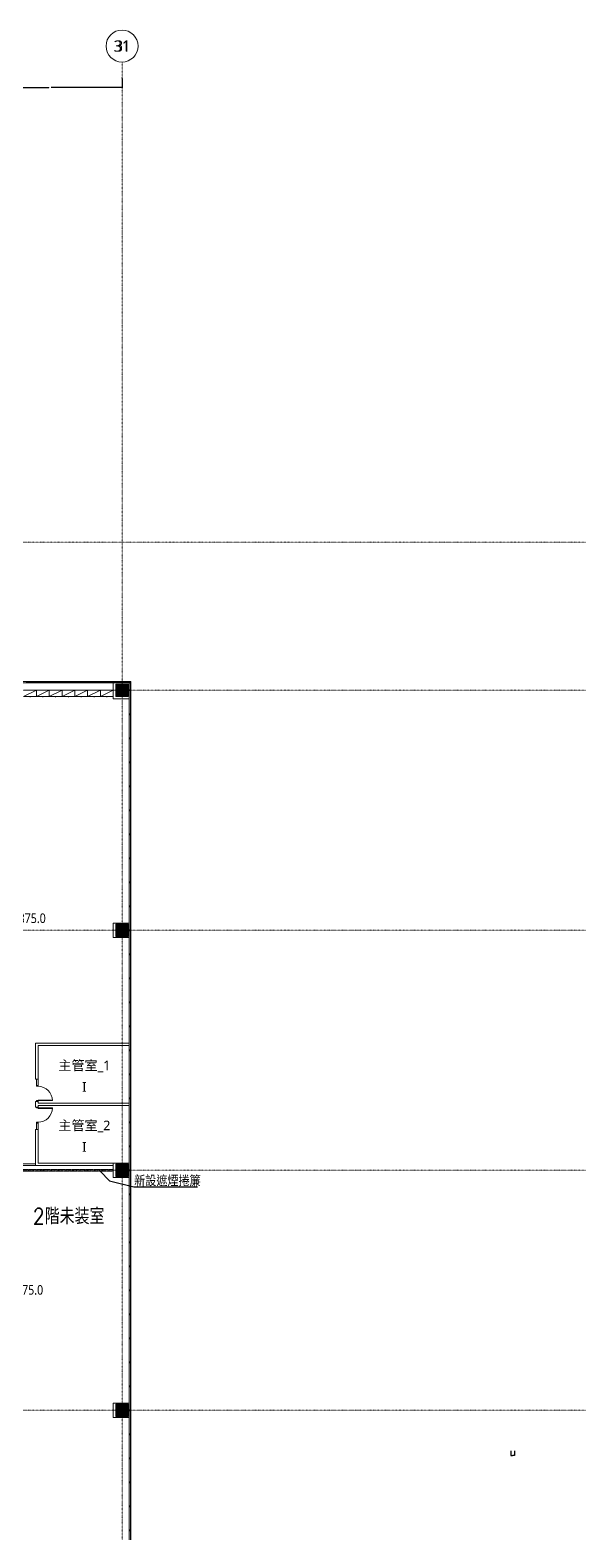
# Model space of a CAD drawing. Extents: x -32000 to 290600, y -29000 to 131250.
# Drawn here: x 255849 to 290600, y 37337 to 131250 of the extents above; entities that cross this region are included whole.
import ezdxf
from ezdxf.enums import TextEntityAlignment as Align

# ---------------------------------------------------------------- set-up
doc = ezdxf.new("R2010")
doc.units = 0
doc.header["$LTSCALE"] = 10
for name, pattern in [('H12PL2$0$HIDDEN', [0.375, 0.25, -0.125]), ('H12PL2$0$JJP_三點線', [0.9, 0.3, -0.15, 0, -0.15, 0, -0.15, 0, -0.15]), ('H12PL2$0$TAI_虛線', [5.644, 2.822, -2.822]), ('XFM7P20ICA$0$H12PL2$0$HIDDEN', [0.4, 0.3, -0.1]), ('XFM7P20ICA$0$H12PL2$0$JJP_三點線', [0.9, 0.3, -0.15, 0, -0.15, 0, -0.15, 0, -0.15])]:
    doc.linetypes.add(name, pattern=pattern)
for name, color, linetype in [('H12PL2$0$A-DIM', 252, 'Continuous'), ('H12PL2$0$A-WALL-EX', 252, 'Continuous'), ('H12PL2$0$A-WALL-IN', 252, 'Continuous'), ('H12PL2$0$A-WINDOW', 252, 'Continuous'), ('H12PL2$0$A-ZONE', 252, 'Continuous'), ('H12PL2$0$Door', 252, 'Continuous'), ('H12PL2$0$S-COL', 252, 'Continuous'), ('H12PL2$0$S-GRID', 252, 'Continuous'), ('XFM7P20ICA$0$H12PL2$0$A-DIM', 252, 'Continuous'), ('XFM7P20ICA$0$H12PL2$0$A-LAW-建築面積計算', 252, 'Continuous'), ('XFM7P20ICA$0$H12PL2$0$A-TEXT-修改說明', 252, 'Continuous'), ('XFM7P20ICA$0$H12PL2$0$A-WALL-EX', 252, 'Continuous'), ('XFM7P20ICA$0$H12PL2$0$A-WALL-IN', 252, 'Continuous'), ('XFM7P20ICA$0$H12PL2$0$Door', 252, 'Continuous'), ('XFM7P20ICA$0$H12PL2$0$Hattch', 252, 'Continuous'), ('XFM7P20ICA$0$H12PL2$0$S-COL', 252, 'Continuous'), ('XFM7P20ICA$0$H12PL2$0$S-GRID', 252, 'Continuous'), ('XFM7P20ICA$0$H12PL2$0$S-SLAB-SHOW', 252, 'Continuous'), ('XFM7P20ICA$0$TEXT2', 252, 'Continuous')]:
    doc.layers.add(name, color=color, linetype=linetype)
doc.styles.add('H12PL2$0$dim-txt', font='isocp.shx', dxfattribs={"width": 0.7, "bigfont": 'chineset.shx'})
doc.styles.add('H12PL2$0$Standard', font='', dxfattribs={"width": 0.8})
doc.styles.add('XFM7P20ICA$0$H12PL2$0$dim-txt', font='isocp.shx', dxfattribs={"width": 0.7, "bigfont": 'chineset.shx'})
doc.styles.add('XFM7P20ICA$0$H12PL2$0$Standard', font='isocp.shx', dxfattribs={"bigfont": 'chineset.shx'})
doc.styles.add('XFM7P20ICA$0$Standard', font='txt.shx', dxfattribs={"bigfont": 'chineset.shx'})
doc.styles.add('XFM7P20ICA$0$TEXT', font='romans.shx', dxfattribs={"width": 0.85, "bigfont": 'BIGFONT.shx'})
doc.styles.get('H12PL2$0$Standard').set_extended_font_data('Microsoft JhengHei')
doc.dimstyles.new('H12PL2$0$ARCH-dim-200MM', dxfattribs={"dimscale": 200, "dimtxt": 0.3, "dimasz": 0.1, "dimexe": 0.1, "dimexo": 0.1, "dimgap": 0.05, "dimtad": 1, "dimdec": 0, "dimlfac": 10, "dimrnd": 0.5, "dimdsep": 46, "dimtxsty": 'H12PL2$0$dim-txt', "dimblk": 'H12PL2$0$_Dot', "dimcen": 2, "dimclrd": 256, "dimclre": 256, "dimclrt": 256, "dimadec": 0, "dimazin": 0, "dimtfac": 1, "dimtix": 1, "dimtmove": 2, "dimatfit": 3, "dimldrblk": 'H12PL2$0$_OBLIQUE', "dimfxl": 1, "dimtvp": 1, "dimtolj": 1, "dimarcsym": 0})
doc.dimstyles.new('XFM7P20ICA$0$H12PL2$0$ARCH-dim-200MM', dxfattribs={"dimscale": 200, "dimtxt": 0.3, "dimasz": 0.1, "dimexe": 0.1, "dimexo": 0.1, "dimgap": 0.05, "dimtad": 1, "dimdec": 0, "dimlfac": 10, "dimrnd": 0.5, "dimdsep": 46, "dimtxsty": 'XFM7P20ICA$0$H12PL2$0$dim-txt', "dimblk": 'XFM7P20ICA$0$H12PL2$0$_Dot', "dimcen": 2, "dimclrd": 256, "dimclre": 256, "dimclrt": 256, "dimadec": 0, "dimazin": 0, "dimtfac": 1, "dimtix": 1, "dimtmove": 2, "dimatfit": 3, "dimldrblk": 'XFM7P20ICA$0$H12PL2$0$_OBLIQUE', "dimfxl": 1, "dimtvp": 1, "dimtolj": 1, "dimarcsym": 0})
doc.dimstyles.new('XFM7P20ICA$0$Standard', dxfattribs={"dimtxt": 0.18, "dimasz": 0.18, "dimexe": 0.18, "dimexo": 0.0625, "dimgap": 0.09, "dimtad": 0, "dimtih": 1, "dimtoh": 1, "dimdec": 4, "dimzin": 0, "dimdsep": 46, "dimtxsty": 'XFM7P20ICA$0$Standard', "dimcen": 0.09, "dimadec": 0, "dimazin": 0, "dimtfac": 1, "dimtdec": 4, "dimtofl": 0, "dimtmove": 0, "dimatfit": 3, "dimfxl": 1, "dimtolj": 1, "dimtzin": 0, "dimarcsym": 0})

# ---------------------------------------------------------------- blocks, each defined once
blk = doc.blocks.new('*D119')
at = {"layer": 'DEFPOINTS', "color": 0, "linetype": 'Continuous', "transparency": 16777216}
for p in [(252600, 128250), (261600, 128250), (261600, 127670)]:
    blk.add_point(p, dxfattribs=at)
at = {"layer": 'H12PL2$0$A-DIM', "linetype": 'Continuous', "lineweight": -2, "transparency": 16777216}
for p, q in [((252600, 128230), (252600, 127650)), ((261600, 128230), (261600, 127650)), ((252620, 127670), (257022, 127670)), ((261580, 127670), (257178, 127670))]:
    blk.add_line(p, q, dxfattribs=at)
at = {"layer": 'H12PL2$0$A-DIM', "linetype": 'Continuous', "lineweight": 0, "transparency": 16777216, "insert": (257100, 127670), "char_height": 60, "attachment_point": 5, "style": 'H12PL2$0$dim-txt'}
blk.add_mtext('\\A1;90000', dxfattribs=at)
blk = doc.blocks.new('H12PL2$0$_Dot')
blk = doc.blocks.new('H12PL2$0$_OBLIQUE')
at = {"color": 0, "linetype": 'ByBlock', "lineweight": -2}
blk.add_line((-0.5, -0.5), (0.5, 0.5), dxfattribs=at)
blk = doc.blocks.new('*D480')
at = {"layer": 'DEFPOINTS', "color": 0, "linetype": 'Continuous', "transparency": 16777216}
for p in [(252600, 128250), (261600, 128250), (261600, 127670)]:
    blk.add_point(p, dxfattribs=at)
at = {"layer": 'XFM7P20ICA$0$H12PL2$0$A-DIM', "linetype": 'Continuous', "lineweight": -2, "transparency": 16777216}
for p, q in [((252600, 128230), (252600, 127650)), ((261600, 128230), (261600, 127650)), ((252620, 127670), (257022, 127670)), ((261580, 127670), (257178, 127670))]:
    blk.add_line(p, q, dxfattribs=at)
at = {"layer": 'XFM7P20ICA$0$H12PL2$0$A-DIM', "linetype": 'Continuous', "lineweight": 0, "transparency": 16777216, "insert": (257100, 127670), "char_height": 60, "attachment_point": 5, "style": 'XFM7P20ICA$0$H12PL2$0$dim-txt'}
blk.add_mtext('\\A1;90000', dxfattribs=at)
blk = doc.blocks.new('XFM7P20ICA$0$H12PL2$0$_Dot')
blk = doc.blocks.new('XFM7P20ICA$0$H12PL2$0$_OBLIQUE')
at = {"color": 0, "linetype": 'ByBlock', "lineweight": -2}
blk.add_line((-0.5, -0.5), (0.5, 0.5), dxfattribs=at)
blk = doc.blocks.new('*D366')
at = {"color": 0, "lineweight": -2, "transparency": 16777216}
for p, q in [((285913, 42475), (285913, 42184)), ((286123, 42475), (286123, 42184)), ((285913, 42184), (286018, 42184)), ((286123, 42184), (286019, 42184))]:
    blk.add_line(p, q, dxfattribs=at)
at = {"color": 0, "transparency": 16777216}
for points in [[(285913, 42184), (285913, 42184), (285913, 42184)], [(286123, 42184), (286123, 42184), (286123, 42184)]]:
    blk.add_solid(points, dxfattribs=at)
at = {"layer": 'DEFPOINTS', "color": 0, "transparency": 16777216}
for p in [(285913, 42475), (286123, 42475), (285913, 42184)]:
    blk.add_point(p, dxfattribs=at)
at = {"color": 0, "transparency": 16777216, "insert": (286018, 42184), "char_height": 0.18, "attachment_point": 5, "style": 'XFM7P20ICA$0$Standard'}
blk.add_mtext('\\A1;210.0000', dxfattribs=at)
blk = doc.blocks.new('*D487')
at = {"color": 0, "lineweight": -2, "transparency": 16777216}
for p, q in [((285913, 42475), (285913, 42184)), ((286123, 42475), (286123, 42184)), ((285913, 42184), (286018, 42184)), ((286123, 42184), (286019, 42184))]:
    blk.add_line(p, q, dxfattribs=at)
at = {"color": 0, "transparency": 16777216}
for points in [[(285913, 42184), (285913, 42184), (285913, 42184)], [(286123, 42184), (286123, 42184), (286123, 42184)]]:
    blk.add_solid(points, dxfattribs=at)
at = {"layer": 'DEFPOINTS', "color": 0, "transparency": 16777216}
for p in [(285913, 42475), (286123, 42475), (285913, 42184)]:
    blk.add_point(p, dxfattribs=at)
at = {"color": 0, "transparency": 16777216, "insert": (286018, 42184), "char_height": 0.18, "attachment_point": 5, "style": 'XFM7P20ICA$0$Standard'}
blk.add_mtext('\\A1;210.0000', dxfattribs=at)
blk = doc.blocks.new('H12PL2')
at = {"layer": 'H12PL2$0$A-WALL-EX', "lineweight": 0}
for q in [(262050, 90550), (262150, 90450)]:
    blk.add_line((262150, 90550), q, dxfattribs=at)
at = {"layer": 'H12PL2$0$A-WALL-EX', "lineweight": 0, "flags": 128}
blk.add_lwpolyline([(249100, 90550), (262150, 90550)], dxfattribs=at)
at = {"layer": 'H12PL2$0$A-WALL-IN', "lineweight": 0}
for p, q in [((256350, 65300), (256250, 65300)), ((256350, 64300), (256250, 64300)), ((256350, 63950), (256250, 63950)), ((256350, 62950), (256250, 62950))]:
    blk.add_line(p, q, dxfattribs=at)
at = {"layer": 'H12PL2$0$A-WALL-IN', "lineweight": 0, "flags": 128}
for points in [[(261050, 90450), (261215, 90450)], [(261050, 90450), (261050, 89450)], [(261985, 90450), (261215, 90450)], [(261215, 90385), (261985, 90385)], [(261215, 89615), (261215, 90385)], [(261215, 90385), (261250, 90385)], [(261215, 90385), (261215, 89615)], [(261950, 90385), (261250, 90385)], [(261985, 90385), (261950, 90385)], [(262050, 90450), (261985, 90450)], [(261985, 90385), (261985, 89615)], [(261985, 89650), (261985, 90385)], [(262050, 89615), (262050, 90450)], [(261050, 89450), (261215, 89450)], [(261985, 89615), (261215, 89615)], [(261215, 89615), (261250, 89615)], [(261215, 89450), (262050, 89450)], [(261250, 89615), (261985, 89615)], [(261985, 89615), (261985, 89650)], [(262050, 89450), (262050, 89615)], [(261050, 75450), (261215, 75450)], [(261050, 75450), (261050, 74550)], [(261985, 75450), (261215, 75450)], [(261215, 74615), (261215, 75385)], [(261215, 75385), (261985, 75385)], [(261215, 75385), (261250, 75385)], [(261215, 75385), (261215, 74615)], [(261950, 75385), (261250, 75385)], [(261985, 75385), (261950, 75385)], [(262050, 75450), (261985, 75450)], [(261985, 75385), (261985, 74615)], [(261985, 74650), (261985, 75385)], [(262050, 74615), (262050, 75450)], [(261050, 74550), (261215, 74550)], [(261985, 74615), (261215, 74615)], [(261215, 74615), (261250, 74615)], [(261215, 74550), (262050, 74550)], [(261250, 74615), (261985, 74615)], [(261985, 74615), (261985, 74650)], [(262050, 74550), (262050, 74615)], [(256200, 67950), (256350, 67950)], [(256200, 67950), (256200, 65700)], [(262050, 67950), (256350, 67950)], [(256350, 67800), (262050, 67800)], [(256350, 65700), (256350, 67800)], [(262050, 67800), (262050, 67950)], [(256350, 65700), (256200, 65700)], [(256250, 65700), (256250, 65300)], [(256350, 65700), (256250, 65700)], [(256350, 65300), (256350, 65700)], [(256200, 64300), (256200, 63950)], [(256350, 64300), (256200, 64300)], [(256200, 63950), (256350, 63950)], [(256350, 64200), (256350, 64300)], [(262050, 64200), (256350, 64200)], [(256350, 63950), (256350, 64050)], [(256350, 64050), (262050, 64050)], [(262050, 64050), (262050, 64200)], [(256250, 62950), (256250, 62550)], [(256350, 62550), (256350, 62950)], [(256200, 62550), (256200, 60450)], [(256350, 62550), (256200, 62550)], [(256250, 62550), (256350, 62550)], [(256350, 60450), (256350, 62550)], [(256200, 60300), (256200, 60450)], [(256200, 60300), (261050, 60300)], [(261050, 60450), (256350, 60450)], [(261050, 60300), (261050, 60450)], [(261050, 60450), (261215, 60450)], [(261050, 60450), (261050, 59550)], [(261985, 60450), (261215, 60450)], [(261215, 59615), (261215, 60385)], [(261215, 60385), (261985, 60385)], [(261215, 60385), (261250, 60385)], [(261215, 60385), (261215, 59615)], [(261950, 60385), (261250, 60385)], [(261985, 60385), (261950, 60385)], [(262050, 60450), (261985, 60450)], [(261985, 60385), (261985, 59615)], [(261985, 59650), (261985, 60385)], [(262050, 59615), (262050, 60450)], [(261050, 59550), (261215, 59550)], [(261985, 59615), (261215, 59615)], [(261215, 59615), (261250, 59615)], [(261215, 59550), (262050, 59550)], [(261250, 59615), (261985, 59615)], [(261985, 59615), (261985, 59650)], [(262050, 59550), (262050, 59615)], [(261050, 45450), (261215, 45450)], [(261050, 45450), (261050, 44550)], [(261985, 45450), (261215, 45450)], [(261215, 44615), (261215, 45385)], [(261215, 45385), (261985, 45385)], [(261215, 45385), (261250, 45385)], [(261215, 45385), (261215, 44615)], [(261950, 45385), (261250, 45385)], [(261985, 45385), (261950, 45385)], [(262050, 45450), (261985, 45450)], [(261985, 45385), (261985, 44615)], [(261985, 44650), (261985, 45385)], [(262050, 44615), (262050, 45450)], [(261050, 44550), (261215, 44550)], [(261985, 44615), (261215, 44615)], [(261215, 44615), (261250, 44615)], [(261215, 44550), (262050, 44550)], [(261250, 44615), (261985, 44615)], [(261985, 44615), (261985, 44650)], [(262050, 44550), (262050, 44615)]]:
    blk.add_lwpolyline(points, dxfattribs=at)
at = {"layer": 'H12PL2$0$A-WALL-IN', "linetype": 'H12PL2$0$HIDDEN', "lineweight": 0, "flags": 128}
for points in [[(256200, 60400), (253050, 60400)], [(253050, 60300), (256200, 60300)], [(256200, 60300), (256200, 60400)]]:
    blk.add_lwpolyline(points, dxfattribs=at)
at = {"layer": 'H12PL2$0$A-WINDOW', "lineweight": 0}
for p, q in [((257070.3, 90530), (257070.3, 90460)), ((257130.3, 90530), (257070.3, 90530)), ((257130.3, 90460), (257070.3, 90460)), ((257130.3, 90530), (257130.3, 90460)), ((258570.2, 90530), (258570.2, 90460)), ((258630.2, 90530), (258570.2, 90530)), ((258630.2, 90460), (258570.2, 90460)), ((258630.2, 90530), (258630.2, 90460)), ((260070.1, 90530), (260070.1, 90460)), ((260130.1, 90530), (260070.1, 90530)), ((260130.1, 90460), (260070.1, 90460)), ((260130.1, 90530), (260130.1, 90460)), ((261630, 90530), (261570, 90530)), ((261570, 90530), (261570, 90460)), ((261630, 90460), (261570, 90460)), ((261630, 90530), (261630, 90460)), ((262130, 90030), (262060, 90030)), ((262060, 90030), (262060, 89970)), ((262130, 89970), (262060, 89970)), ((262130, 90030), (262130, 89970)), ((262060, 88530), (262060, 88470)), ((262130, 88530), (262060, 88530)), ((262130, 88470), (262060, 88470)), ((262130, 88530), (262130, 88470)), ((262060, 87030), (262060, 86970)), ((262130, 87030), (262060, 87030)), ((262130, 86970), (262060, 86970)), ((262130, 87030), (262130, 86970)), ((262060, 85530), (262060, 85470)), ((262130, 85530), (262060, 85530)), ((262130, 85470), (262060, 85470)), ((262130, 85530), (262130, 85470)), ((262060, 84030), (262060, 83970)), ((262130, 84030), (262060, 84030)), ((262130, 83970), (262060, 83970)), ((262130, 84030), (262130, 83970)), ((262060, 82530), (262060, 82470)), ((262130, 82530), (262060, 82530)), ((262130, 82470), (262060, 82470)), ((262130, 82530), (262130, 82470)), ((262060, 81030), (262060, 80970)), ((262130, 81030), (262060, 81030)), ((262130, 80970), (262060, 80970)), ((262130, 81030), (262130, 80970)), ((262060, 79530), (262060, 79470)), ((262130, 79530), (262060, 79530)), ((262130, 79470), (262060, 79470)), ((262130, 79530), (262130, 79470)), ((262060, 78030), (262060, 77970)), ((262130, 78030), (262060, 78030)), ((262130, 77970), (262060, 77970)), ((262130, 78030), (262130, 77970)), ((262060, 76530), (262060, 76470)), ((262130, 76530), (262060, 76530)), ((262130, 76470), (262060, 76470)), ((262130, 76530), (262130, 76470)), ((262060, 75030), (262060, 74970)), ((262130, 75030), (262060, 75030)), ((262130, 74970), (262060, 74970)), ((262130, 75030), (262130, 74970)), ((262060, 73530), (262060, 73470)), ((262130, 73530), (262060, 73530)), ((262130, 73470), (262060, 73470)), ((262130, 73530), (262130, 73470)), ((262060, 72030), (262060, 71970)), ((262130, 72030), (262060, 72030)), ((262130, 71970), (262060, 71970)), ((262130, 72030), (262130, 71970)), ((262060, 70530), (262060, 70470)), ((262130, 70530), (262060, 70530)), ((262130, 70470), (262060, 70470)), ((262130, 70530), (262130, 70470)), ((262060, 69030), (262060, 68970)), ((262130, 69030), (262060, 69030)), ((262130, 68970), (262060, 68970)), ((262130, 69030), (262130, 68970)), ((262060, 67530), (262060, 67470)), ((262130, 67530), (262060, 67530)), ((262130, 67470), (262060, 67470)), ((262130, 67530), (262130, 67470)), ((262060, 66030), (262060, 65970)), ((262130, 66030), (262060, 66030)), ((262130, 65970), (262060, 65970)), ((262130, 66030), (262130, 65970)), ((262060, 64530), (262060, 64470)), ((262130, 64530), (262060, 64530)), ((262130, 64470), (262060, 64470)), ((262130, 64530), (262130, 64470)), ((262060, 63030), (262060, 62970)), ((262130, 63030), (262060, 63030)), ((262130, 62970), (262060, 62970)), ((262130, 63030), (262130, 62970)), ((262060, 61530), (262060, 61470)), ((262130, 61530), (262060, 61530)), ((262130, 61470), (262060, 61470)), ((262130, 61530), (262130, 61470)), ((262060, 60030), (262060, 59970)), ((262130, 60030), (262060, 60030)), ((262130, 59970), (262060, 59970)), ((262130, 60030), (262130, 59970)), ((262060, 58530), (262060, 58470)), ((262130, 58530), (262060, 58530)), ((262130, 58470), (262060, 58470)), ((262130, 58530), (262130, 58470)), ((262060, 57030), (262060, 56970)), ((262130, 57030), (262060, 57030)), ((262130, 56970), (262060, 56970)), ((262130, 57030), (262130, 56970)), ((262060, 55530), (262060, 55470)), ((262130, 55530), (262060, 55530)), ((262130, 55470), (262060, 55470)), ((262130, 55530), (262130, 55470)), ((262060, 54030), (262060, 53970)), ((262130, 54030), (262060, 54030)), ((262130, 53970), (262060, 53970)), ((262130, 54030), (262130, 53970)), ((262060, 52530), (262060, 52470)), ((262130, 52530), (262060, 52530)), ((262130, 52470), (262060, 52470)), ((262130, 52530), (262130, 52470)), ((262060, 51030), (262060, 50970)), ((262130, 51030), (262060, 51030)), ((262130, 50970), (262060, 50970)), ((262130, 51030), (262130, 50970)), ((262060, 49530), (262060, 49470)), ((262130, 49530), (262060, 49530)), ((262130, 49470), (262060, 49470)), ((262130, 49530), (262130, 49470)), ((262060, 48030), (262060, 47970)), ((262130, 48030), (262060, 48030)), ((262130, 47970), (262060, 47970)), ((262130, 48030), (262130, 47970)), ((262060, 46530), (262060, 46470)), ((262130, 46530), (262060, 46530)), ((262130, 46470), (262060, 46470)), ((262130, 46530), (262130, 46470)), ((262060, 45030), (262060, 44970)), ((262130, 45030), (262060, 45030)), ((262130, 44970), (262060, 44970)), ((262130, 45030), (262130, 44970)), ((262060, 43530), (262060, 43470)), ((262130, 43530), (262060, 43530)), ((262130, 43470), (262060, 43470)), ((262130, 43530), (262130, 43470)), ((262060, 42030), (262060, 41970)), ((262130, 42030), (262060, 42030)), ((262130, 41970), (262060, 41970)), ((262130, 42030), (262130, 41970)), ((262060, 40530), (262060, 40470)), ((262130, 40530), (262060, 40530)), ((262130, 40470), (262060, 40470)), ((262130, 40530), (262130, 40470)), ((262060, 39030), (262060, 38970)), ((262130, 39030), (262060, 39030)), ((262130, 38970), (262060, 38970)), ((262130, 39030), (262130, 38970)), ((262060, 37530), (262060, 37470)), ((262130, 37530), (262060, 37530)), ((262130, 37470), (262060, 37470)), ((262130, 37530), (262130, 37470))]:
    blk.add_line(p, q, dxfattribs=at)
at = {"layer": 'H12PL2$0$A-WINDOW', "linetype": 'H12PL2$0$TAI_虛線', "lineweight": 0, "flags": 128}
for points in [[(262150, 90550), (262100, 90550), (261600, 90550), (260600, 90550), (260100.1, 90550), (259100, 90550), (258600.2, 90550), (257600, 90550), (257100.3, 90550), (256100, 90550), (255600.39, 90550), (254600, 90550), (254100.49, 90550), (253100, 90550), (252600.59, 90550), (251600, 90550), (251100.59, 90550), (250100, 90550), (249600.79, 90550), (249570, 90550)], [(262100, 90450), (262050, 90450), (261600, 90450), (260600, 90450), (260100.1, 90450), (259100, 90450), (258600.2, 90450), (257600, 90450), (257100.3, 90450), (256100, 90450), (255600.39, 90450), (254600, 90450), (254100.49, 90450), (253100, 90450), (252600.59, 90450), (251600, 90450), (251100.59, 90450), (250100, 90450), (249600.79, 90450), (249570, 90450)], [(262050, 90450), (262100, 90500)], [(262050, 30520), (262050, 31500), (262050, 33000), (262050, 34500), (262050, 36000), (262050, 37500), (262050, 39000), (262050, 40500), (262050, 42000), (262050, 43500), (262050, 45000), (262050, 46500), (262050, 48000), (262050, 49500), (262050, 51000), (262050, 52500), (262050, 54000), (262050, 55500), (262050, 57000), (262050, 58500), (262050, 60000), (262050, 61500), (262050, 63000), (262050, 64500), (262050, 66000), (262050, 67500), (262050, 69000), (262050, 70500), (262050, 72000), (262050, 73500), (262050, 75000), (262050, 76500), (262050, 78000), (262050, 79500), (262050, 81000), (262050, 82500), (262050, 84000), (262050, 85500), (262050, 87000), (262050, 88500), (262050, 90000), (262050, 90450)], [(262100, 90450), (262100, 90500)], [(262150, 30520), (262150, 31500), (262150, 33000), (262150, 34500), (262150, 36000), (262150, 37500), (262150, 39000), (262150, 40500), (262150, 42000), (262150, 43500), (262150, 45000), (262150, 46500), (262150, 48000), (262150, 49500), (262150, 51000), (262150, 52500), (262150, 54000), (262150, 55500), (262150, 57000), (262150, 58500), (262150, 60000), (262150, 61500), (262150, 63000), (262150, 64500), (262150, 66000), (262150, 67500), (262150, 69000), (262150, 70500), (262150, 72000), (262150, 73500), (262150, 75000), (262150, 76500), (262150, 78000), (262150, 79500), (262150, 81000), (262150, 82500), (262150, 84000), (262150, 85500), (262150, 87000), (262150, 88500), (262150, 90000), (262150, 90550)]]:
    blk.add_lwpolyline(points, dxfattribs=at)
at = {"layer": 'H12PL2$0$A-WINDOW', "lineweight": 0, "flags": 128}
for points in [[(249650, 90550), (250100, 90550), (251100.59, 90550), (251600, 90550), (252600.59, 90550), (253100, 90550), (254100.49, 90550), (254600, 90550), (255600.39, 90550), (256100, 90550), (257100.3, 90550), (257600, 90550), (258600.2, 90550), (259100, 90550), (260100.1, 90550), (260600, 90550), (261600, 90550), (262100, 90550), (262150, 90550)], [(262140, 90540), (262100, 90540), (261600, 90540), (260600, 90540), (260100.1, 90540), (259100, 90540), (258600.2, 90540), (257600, 90540), (257100.3, 90540), (256100, 90540), (255600.39, 90540), (254600, 90540), (254100.49, 90540), (253100, 90540), (252600.59, 90540), (251600, 90540), (251100.59, 90540), (250100, 90540), (249650, 90540)], [(249650, 90450), (250100, 90450), (251100.59, 90450), (251600, 90450), (252600.59, 90450), (253100, 90450), (254100.49, 90450), (254600, 90450), (255600.39, 90450), (256100, 90450), (257100.3, 90450), (257600, 90450), (258600.2, 90450), (259100, 90450), (260100.1, 90450), (260600, 90450), (261600, 90450), (262050, 90450), (262100, 90450)], [(257070.3, 90520), (256100, 90520), (255630.39, 90520)], [(258570.2, 90520), (257600, 90520), (257130.3, 90520)], [(260070.1, 90520), (259100, 90520), (258630.2, 90520)], [(261570, 90520), (260600, 90520), (260130.1, 90520)], [(262120, 90520), (262100, 90520), (261630, 90520)], [(262050, 90450), (262100, 90500)], [(262050, 90450), (262050, 90000), (262050, 88500), (262050, 87000), (262050, 85500), (262050, 84000), (262050, 82500), (262050, 81000), (262050, 79500), (262050, 78000), (262050, 76500), (262050, 75000), (262050, 73500), (262050, 72000), (262050, 70500), (262050, 69000), (262050, 67500), (262050, 66000), (262050, 64500), (262050, 63000), (262050, 61500), (262050, 60000), (262050, 58500), (262050, 57000), (262050, 55500), (262050, 54000), (262050, 52500), (262050, 51000), (262050, 49500), (262050, 48000), (262050, 46500), (262050, 45000), (262050, 43500), (262050, 42000), (262050, 40500), (262050, 39000), (262050, 37500), (262050, 36000)], [(262100, 90500), (262100, 90450)], [(262120, 90030), (262120, 90520)], [(262140, 36000), (262140, 37500), (262140, 39000), (262140, 40500), (262140, 42000), (262140, 43500), (262140, 45000), (262140, 46500), (262140, 48000), (262140, 49500), (262140, 51000), (262140, 52500), (262140, 54000), (262140, 55500), (262140, 57000), (262140, 58500), (262140, 60000), (262140, 61500), (262140, 63000), (262140, 64500), (262140, 66000), (262140, 67500), (262140, 69000), (262140, 70500), (262140, 72000), (262140, 73500), (262140, 75000), (262140, 76500), (262140, 78000), (262140, 79500), (262140, 81000), (262140, 82500), (262140, 84000), (262140, 85500), (262140, 87000), (262140, 88500), (262140, 90000), (262140, 90540)], [(262150, 90550), (262150, 90000), (262150, 88500), (262150, 87000), (262150, 85500), (262150, 84000), (262150, 82500), (262150, 81000), (262150, 79500), (262150, 78000), (262150, 76500), (262150, 75000), (262150, 73500), (262150, 72000), (262150, 70500), (262150, 69000), (262150, 67500), (262150, 66000), (262150, 64500), (262150, 63000), (262150, 61500), (262150, 60000), (262150, 58500), (262150, 57000), (262150, 55500), (262150, 54000), (262150, 52500), (262150, 51000), (262150, 49500), (262150, 48000), (262150, 46500), (262150, 45000), (262150, 43500), (262150, 42000), (262150, 40500), (262150, 39000), (262150, 37500), (262150, 36000)], [(262120, 88530), (262120, 89970)], [(262120, 87030), (262120, 88470)], [(262120, 85530), (262120, 86970)], [(262120, 84030), (262120, 85470)], [(262120, 82530), (262120, 83970)], [(262120, 81030), (262120, 82470)], [(262120, 79530), (262120, 80970)], [(262120, 78030), (262120, 79470)], [(262120, 76530), (262120, 77970)], [(262120, 75030), (262120, 76470)], [(262120, 73530), (262120, 74970)], [(262120, 72030), (262120, 73470)], [(262120, 70530), (262120, 71970)], [(262120, 69030), (262120, 70470)], [(262120, 67530), (262120, 68970)], [(262120, 66030), (262120, 67470)], [(262120, 64530), (262120, 65970)], [(262120, 63030), (262120, 64470)], [(262120, 61530), (262120, 62970)], [(262120, 60030), (262120, 61470)], [(262120, 58530), (262120, 59970)], [(262120, 57030), (262120, 58470)], [(262120, 55530), (262120, 56970)], [(262120, 54030), (262120, 55470)], [(262120, 52530), (262120, 53970)], [(262120, 51030), (262120, 52470)], [(262120, 49530), (262120, 50970)], [(262120, 48030), (262120, 49470)], [(262120, 46530), (262120, 47970)], [(262120, 45030), (262120, 46470)], [(262120, 43530), (262120, 44970)], [(262120, 42030), (262120, 43470)], [(262120, 40530), (262120, 41970)], [(262120, 39030), (262120, 40470)], [(262120, 37530), (262120, 38970)], [(262120, 36030), (262120, 37470)]]:
    blk.add_lwpolyline(points, dxfattribs=at)
for points in [[(257090.3, 90540), (257090.3, 90520), (255610.39, 90520), (255610.39, 90540)], [(258590.2, 90540), (258590.2, 90520), (257110.3, 90520), (257110.3, 90540)], [(260090.1, 90540), (260090.1, 90520), (258610.2, 90520), (258610.2, 90540)], [(261590, 90540), (261590, 90520), (260110.1, 90520), (260110.1, 90540)], [(262130, 90540), (262130, 90520), (261610, 90520), (261610, 90540)], [(262140, 90010), (262120, 90010), (262120, 90530), (262140, 90530)], [(262140, 88510), (262120, 88510), (262120, 89990), (262140, 89990)], [(262140, 87010), (262120, 87010), (262120, 88490), (262140, 88490)], [(262140, 85510), (262120, 85510), (262120, 86990), (262140, 86990)], [(262140, 84010), (262120, 84010), (262120, 85490), (262140, 85490)], [(262140, 82510), (262120, 82510), (262120, 83990), (262140, 83990)], [(262140, 81010), (262120, 81010), (262120, 82490), (262140, 82490)], [(262140, 79510), (262120, 79510), (262120, 80990), (262140, 80990)], [(262140, 78010), (262120, 78010), (262120, 79490), (262140, 79490)], [(262140, 76510), (262120, 76510), (262120, 77990), (262140, 77990)], [(262140, 75010), (262120, 75010), (262120, 76490), (262140, 76490)], [(262140, 73510), (262120, 73510), (262120, 74990), (262140, 74990)], [(262140, 72010), (262120, 72010), (262120, 73490), (262140, 73490)], [(262140, 70510), (262120, 70510), (262120, 71990), (262140, 71990)], [(262140, 69010), (262120, 69010), (262120, 70490), (262140, 70490)], [(262140, 67510), (262120, 67510), (262120, 68990), (262140, 68990)], [(262140, 66010), (262120, 66010), (262120, 67490), (262140, 67490)], [(262140, 64510), (262120, 64510), (262120, 65990), (262140, 65990)], [(262140, 63010), (262120, 63010), (262120, 64490), (262140, 64490)], [(262140, 61510), (262120, 61510), (262120, 62990), (262140, 62990)], [(262140, 60010), (262120, 60010), (262120, 61490), (262140, 61490)], [(262140, 58510), (262120, 58510), (262120, 59990), (262140, 59990)], [(262140, 57010), (262120, 57010), (262120, 58490), (262140, 58490)], [(262140, 55510), (262120, 55510), (262120, 56990), (262140, 56990)], [(262140, 54010), (262120, 54010), (262120, 55490), (262140, 55490)], [(262140, 52510), (262120, 52510), (262120, 53990), (262140, 53990)], [(262140, 51010), (262120, 51010), (262120, 52490), (262140, 52490)], [(262140, 49510), (262120, 49510), (262120, 50990), (262140, 50990)], [(262140, 48010), (262120, 48010), (262120, 49490), (262140, 49490)], [(262140, 46510), (262120, 46510), (262120, 47990), (262140, 47990)], [(262140, 45010), (262120, 45010), (262120, 46490), (262140, 46490)], [(262140, 43510), (262120, 43510), (262120, 44990), (262140, 44990)], [(262140, 42010), (262120, 42010), (262120, 43490), (262140, 43490)], [(262140, 40510), (262120, 40510), (262120, 41990), (262140, 41990)], [(262140, 39010), (262120, 39010), (262120, 40490), (262140, 40490)], [(262140, 37510), (262120, 37510), (262120, 38990), (262140, 38990)], [(262140, 36010), (262120, 36010), (262120, 37490), (262140, 37490)]]:
    blk.add_lwpolyline(points, close=True, dxfattribs=at)
at = {"layer": 'H12PL2$0$Door', "lineweight": 0}
for p, q in [((262150, 90550), (262050, 90550)), ((262150, 90550), (262150, 90450)), ((256250, 65250), (256250, 65300)), ((256250, 65300), (256350, 65300)), ((256350, 65250), (256250, 65250)), ((256350, 65300), (256350, 65250)), ((256250, 64300), (256250, 64350)), ((256250, 64350), (256350, 64350)), ((256350, 64300), (256250, 64300)), ((256350, 63950), (256250, 63950)), ((256250, 63950), (256250, 63900)), ((256250, 63900), (256350, 63900)), ((257250, 64380), (256350, 64380)), ((256350, 64380), (256350, 64350)), ((256350, 64350), (257250, 64350)), ((256350, 64350), (256350, 64300)), ((256350, 63900), (256350, 63950)), ((256350, 63900), (257250, 63900)), ((256350, 63870), (256350, 63900)), ((257250, 63870), (256350, 63870)), ((257250, 64350), (257250, 64380)), ((257250, 63900), (257250, 63870)), ((256350, 63000), (256250, 63000)), ((256250, 63000), (256250, 62950)), ((256250, 62950), (256350, 62950)), ((256350, 62950), (256350, 63000))]:
    blk.add_line(p, q, dxfattribs=at)
for centre, start, end in [((256350, 64350), 0, 90), ((256350, 63900), 270, 0)]:
    blk.add_arc(centre, 900, start, end, dxfattribs=at)
at = {"layer": 'H12PL2$0$S-COL', "lineweight": 0, "flags": 128}
for points in [[(261250, 89650), (261950, 89650), (261950, 90350), (261250, 90350)], [(261250, 74650), (261950, 74650), (261950, 75350), (261250, 75350)], [(261250, 59650), (261950, 59650), (261950, 60350), (261250, 60350)], [(261250, 44650), (261950, 44650), (261950, 45350), (261250, 45350)]]:
    blk.add_lwpolyline(points, close=True, dxfattribs=at)
at = {"layer": 'H12PL2$0$S-GRID', "linetype": 'H12PL2$0$JJP_三點線', "lineweight": 0}
for p, q in [((261600, 128250), (261600, 129250)), ((261600, 128250), (261600, -28000)), ((-29000, 99250), (289600, 99250)), ((289600, 99250), (290600, 99250)), ((-29000, 90000), (289600, 90000)), ((289600, 90000), (290600, 90000)), ((-29000, 75000), (289600, 75000)), ((289600, 75000), (290600, 75000)), ((-29000, 60000), (289600, 60000)), ((289600, 60000), (290600, 60000)), ((-29000, 45000), (289600, 45000)), ((289600, 45000), (290600, 45000))]:
    blk.add_line(p, q, dxfattribs=at)
at = {"layer": 'H12PL2$0$S-GRID', "lineweight": 0}
blk.add_circle((261600, 130250), 1000, dxfattribs=at)
at = {"layer": 'H12PL2$0$S-GRID', "linetype": 'H12PL2$0$JJP_三點線', "lineweight": 0}
blk.add_point((261600, 128250), dxfattribs=at)
blk.add_point((261600, 128250), dxfattribs=at)
at = {"layer": 'H12PL2$0$A-ZONE', "style": 'H12PL2$0$Standard'}
for s, p in [('主管室_1', (259246.03, 66852.27)), ('I', (259246.03, 65508.1)), ('主管室_2', (259246.03, 63102.27)), ('I', (259246.03, 61758.1))]:
    blk.add_text(s, height=600, dxfattribs=at).set_placement(p, align=Align.TOP_CENTER)
at = {"layer": 'H12PL2$0$S-GRID', "style": 'H12PL2$0$Standard'}
blk.add_text('31', height=700, dxfattribs=at).set_placement((261600, 130602.36), align=Align.TOP_CENTER)
at = {"layer": 'H12PL2$0$A-DIM', "linetype": 'Continuous', "lineweight": 0}
dim = blk.add_linear_dim(base=(261600, 127670), p1=(252600, 128250), p2=(261600, 128250), dimstyle='H12PL2$0$ARCH-dim-200MM', dxfattribs=at)
dim.commit()
dim.dimension.update_dxf_attribs({"geometry": '*D119', "text_midpoint": (257100, 127670), "dimtype": 128})
blk = doc.blocks.new('XFM7P20ICA$0$H12PL2')
at = {"layer": 'XFM7P20ICA$0$H12PL2$0$Hattch', "linetype": 'Continuous', "lineweight": 0}
for points in [[(261250, 89650), (261950, 89650), (261950, 90350), (261250, 90350)], [(261250, 74650), (261950, 74650), (261950, 75350), (261250, 75350)], [(261250, 59650), (261950, 59650), (261950, 60350), (261250, 60350)], [(261250, 44650), (261950, 44650), (261950, 45350), (261250, 45350)]]:
    blk.add_hatch(color=256, dxfattribs=at).paths.add_polyline_path(points)
at = {"layer": 'XFM7P20ICA$0$H12PL2$0$A-LAW-建築面積計算', "lineweight": 0}
for p, q in [((256250, 90000), (255450, 90000)), ((256250, 90000), (255450, 89600)), ((255450, 89600), (256250, 89600)), ((255850, 89626.63), (255850, 89569.01)), ((256250, 89600), (256250, 90000)), ((257050, 90000), (256250, 90000)), ((256250, 90000), (256250, 89600)), ((257050, 90000), (256250, 89600)), ((256250, 89600), (257050, 89600)), ((256650, 89626.63), (256650, 89569.01)), ((257050, 89600), (257050, 90000)), ((257850, 90000), (257050, 90000)), ((257050, 90000), (257050, 89600)), ((257850, 90000), (257050, 89600)), ((257050, 89600), (257850, 89600)), ((257450, 89626.63), (257450, 89569.01)), ((257850, 89600), (257850, 90000)), ((258650, 90000), (257850, 90000)), ((257850, 90000), (257850, 89600)), ((258650, 90000), (257850, 89600)), ((257850, 89600), (258650, 89600)), ((258250, 89626.63), (258250, 89569.01)), ((258650, 89600), (258650, 90000)), ((259450, 90000), (258650, 90000)), ((258650, 90000), (258650, 89600)), ((259450, 90000), (258650, 89600)), ((258650, 89600), (259450, 89600)), ((259050, 89626.63), (259050, 89569.01)), ((259450, 89600), (259450, 90000)), ((260250, 90000), (259450, 90000)), ((259450, 90000), (259450, 89600)), ((260250, 90000), (259450, 89600)), ((259450, 89600), (260250, 89600)), ((259850, 89626.63), (259850, 89569.01)), ((260250, 89600), (260250, 90000)), ((261050, 90000), (260250, 90000)), ((260250, 90000), (260250, 89600)), ((261050, 90000), (260250, 89600)), ((260250, 89600), (261050, 89600)), ((260650, 89626.63), (260650, 89569.01)), ((261050, 89600), (261050, 90000))]:
    blk.add_line(p, q, dxfattribs=at)
at = {"layer": 'XFM7P20ICA$0$H12PL2$0$A-WALL-EX', "lineweight": 0}
for q in [(262050, 90550), (262150, 90450)]:
    blk.add_line((262150, 90550), q, dxfattribs=at)
at = {"layer": 'XFM7P20ICA$0$H12PL2$0$A-WALL-IN', "lineweight": 0, "flags": 128}
for points in [[(261050, 90450), (261215, 90450)], [(261050, 90450), (261050, 89450)], [(261985, 90450), (261215, 90450)], [(261215, 90385), (261985, 90385)], [(261215, 89615), (261215, 90385)], [(261215, 90385), (261250, 90385)], [(261215, 90385), (261215, 89615)], [(261950, 90385), (261250, 90385)], [(261985, 90385), (261950, 90385)], [(262050, 90450), (261985, 90450)], [(261985, 90385), (261985, 89615)], [(261985, 89650), (261985, 90385)], [(262050, 89615), (262050, 90450)], [(261050, 89450), (261215, 89450)], [(261985, 89615), (261215, 89615)], [(261215, 89615), (261250, 89615)], [(261215, 89450), (262050, 89450)], [(261250, 89615), (261985, 89615)], [(261985, 89615), (261985, 89650)], [(262050, 89450), (262050, 89615)], [(261050, 75450), (261215, 75450)], [(261050, 75450), (261050, 74550)], [(261985, 75450), (261215, 75450)], [(261215, 74615), (261215, 75385)], [(261215, 75385), (261985, 75385)], [(261215, 75385), (261250, 75385)], [(261215, 75385), (261215, 74615)], [(261950, 75385), (261250, 75385)], [(261985, 75385), (261950, 75385)], [(262050, 75450), (261985, 75450)], [(261985, 75385), (261985, 74615)], [(261985, 74650), (261985, 75385)], [(262050, 74615), (262050, 75450)], [(261050, 74550), (261215, 74550)], [(261985, 74615), (261215, 74615)], [(261215, 74615), (261250, 74615)], [(261215, 74550), (262050, 74550)], [(261250, 74615), (261985, 74615)], [(261985, 74615), (261985, 74650)], [(262050, 74550), (262050, 74615)], [(261050, 60450), (261215, 60450)], [(261050, 60450), (261050, 59550)], [(261985, 60450), (261215, 60450)], [(261215, 59615), (261215, 60385)], [(261215, 60385), (261985, 60385)], [(261215, 60385), (261250, 60385)], [(261215, 60385), (261215, 59615)], [(261950, 60385), (261250, 60385)], [(261985, 60385), (261950, 60385)], [(262050, 60450), (261985, 60450)], [(261985, 60385), (261985, 59615)], [(261985, 59650), (261985, 60385)], [(262050, 59615), (262050, 60450)], [(261050, 59550), (261215, 59550)], [(261985, 59615), (261215, 59615)], [(261215, 59615), (261250, 59615)], [(261215, 59550), (262050, 59550)], [(261250, 59615), (261985, 59615)], [(261985, 59615), (261985, 59650)], [(262050, 59550), (262050, 59615)], [(261050, 45450), (261215, 45450)], [(261050, 45450), (261050, 44550)], [(261985, 45450), (261215, 45450)], [(261215, 44615), (261215, 45385)], [(261215, 45385), (261985, 45385)], [(261215, 45385), (261250, 45385)], [(261215, 45385), (261215, 44615)], [(261950, 45385), (261250, 45385)], [(261985, 45385), (261950, 45385)], [(262050, 45450), (261985, 45450)], [(261985, 45385), (261985, 44615)], [(261985, 44650), (261985, 45385)], [(262050, 44615), (262050, 45450)], [(261050, 44550), (261215, 44550)], [(261985, 44615), (261215, 44615)], [(261215, 44615), (261250, 44615)], [(261215, 44550), (262050, 44550)], [(261250, 44615), (261985, 44615)], [(261985, 44615), (261985, 44650)], [(262050, 44550), (262050, 44615)]]:
    blk.add_lwpolyline(points, dxfattribs=at)
at = {"layer": 'XFM7P20ICA$0$H12PL2$0$A-WALL-IN', "linetype": 'XFM7P20ICA$0$H12PL2$0$HIDDEN', "lineweight": 0, "flags": 128}
for points in [[(261050, 60050), (253050, 60050)], [(253050, 59950), (261050, 59950)], [(261050, 59950), (261050, 60050)]]:
    blk.add_lwpolyline(points, dxfattribs=at)
at = {"layer": 'XFM7P20ICA$0$H12PL2$0$Door', "lineweight": 0}
for q in [(262050, 90550), (262150, 90450)]:
    blk.add_line((262150, 90550), q, dxfattribs=at)
at = {"layer": 'XFM7P20ICA$0$H12PL2$0$Hattch', "lineweight": 0}
for p, q in [((261215, 90317.96), (261250, 90307.2)), ((261215, 90220.52), (261250, 90231.28)), ((261465.71, 90373.74), (261461.6, 90385)), ((261468, 90354.24), (261465.71, 90373.74)), ((261467.5, 90350), (261468, 90354.24)), ((261519.3, 90385), (261519.85, 90384.16)), ((261519.85, 90384.16), (261534.18, 90370.73)), ((261534.18, 90370.73), (261551.22, 90360.98)), ((261551.22, 90360.98), (261570.06, 90355.44)), ((261570.06, 90353.04), (261559.73, 90350)), ((261570.06, 90355.44), (261589.66, 90354.41)), ((261589.66, 90354.07), (261570.06, 90353.04)), ((261589.66, 90354.41), (261608.98, 90357.95)), ((261608.98, 90350.53), (261589.66, 90354.07)), ((261608.98, 90357.95), (261697.02, 90385)), ((261608.98, 90350.53), (261610.69, 90350)), ((261950, 90302.72), (261958.97, 90316.3)), ((261958.97, 90222.18), (261950, 90235.76)), ((261958.97, 90316.3), (261965.71, 90334.74)), ((261965.71, 90203.74), (261958.97, 90222.18)), ((261958.97, 90146.3), (261965.71, 90164.74)), ((261965.71, 90373.74), (261961.6, 90385)), ((261966.56, 90366.56), (261965.71, 90373.74)), ((261965.71, 90334.74), (261967.5, 90350)), ((261968, 90184.24), (261965.71, 90203.74)), ((261965.71, 90164.74), (261968, 90184.24)), ((261968, 90354.24), (261966.56, 90366.56)), ((261967.5, 90350), (261968, 90354.24)), ((261215, 90147.96), (261250, 90137.2)), ((261215, 90050.52), (261250, 90061.28)), ((261215, 89977.96), (261250, 89967.2)), ((261215, 89880.52), (261250, 89891.28)), ((261215, 89807.96), (261250, 89797.2)), ((261215, 89710.52), (261250, 89721.28)), ((261215, 89637.96), (261232.56, 89632.56)), ((261232.56, 89632.56), (261250, 89627.2)), ((261250, 89627.2), (261289.73, 89615)), ((261442.9, 89615), (261448.15, 89619.92)), ((261448.15, 89619.92), (261458.97, 89636.3)), ((261458.97, 89636.3), (261463.98, 89650)), ((261509.03, 89627.94), (261504.3, 89615)), ((261519.85, 89644.32), (261509.03, 89627.94)), ((261525.91, 89650), (261519.85, 89644.32)), ((261675.8, 89650), (261789.73, 89615)), ((261942.9, 89615), (261948.15, 89619.92)), ((261948.15, 89619.92), (261950, 89622.72)), ((261950, 90132.72), (261958.97, 90146.3)), ((261958.97, 90052.18), (261950, 90065.76)), ((261950, 89962.72), (261958.97, 89976.3)), ((261958.97, 89882.18), (261950, 89895.76)), ((261950, 89792.72), (261958.97, 89806.3)), ((261958.97, 89712.18), (261950, 89725.76)), ((261950, 89622.72), (261958.97, 89636.3)), ((261965.71, 90033.74), (261958.97, 90052.18)), ((261958.97, 89976.3), (261965.71, 89994.74)), ((261965.71, 89863.74), (261958.97, 89882.18)), ((261958.97, 89806.3), (261965.71, 89824.74)), ((261965.71, 89693.74), (261958.97, 89712.18)), ((261958.97, 89636.3), (261960.24, 89639.76)), ((261960.24, 89639.76), (261963.98, 89650)), ((261963.98, 89650), (261965.71, 89654.74)), ((261968, 90014.24), (261965.71, 90033.74)), ((261965.71, 89994.74), (261968, 90014.24)), ((261968, 89844.24), (261965.71, 89863.74)), ((261965.71, 89824.74), (261968, 89844.24)), ((261968, 89674.24), (261965.71, 89693.74)), ((261965.71, 89654.74), (261968, 89674.24)), ((261215, 75357.96), (261240.9, 75350)), ((261215, 75260.52), (261250, 75271.28)), ((261215, 75187.96), (261250, 75177.2)), ((261240.9, 75350), (261250, 75347.2)), ((261454.81, 75350), (261458.97, 75356.3)), ((261458.97, 75356.3), (261465.71, 75374.74)), ((261465.71, 75374.74), (261466.92, 75385)), ((261519.85, 75364.32), (261510.39, 75350)), ((261534.18, 75377.75), (261519.85, 75364.32)), ((261546.85, 75385), (261534.18, 75377.75)), ((261626.97, 75385), (261740.9, 75350)), ((261950, 75342.72), (261954.81, 75350)), ((261958.97, 75262.18), (261950, 75275.76)), ((261950, 75172.72), (261958.97, 75186.3)), ((261954.81, 75350), (261958.97, 75356.3)), ((261958.97, 75356.3), (261960.51, 75360.51)), ((261965.71, 75243.74), (261958.97, 75262.18)), ((261958.97, 75186.3), (261965.71, 75204.74)), ((261960.51, 75360.51), (261965.71, 75374.74)), ((261965.71, 75374.74), (261966.92, 75385)), ((261968, 75224.24), (261965.71, 75243.74)), ((261965.71, 75204.74), (261968, 75224.24)), ((261215, 75090.52), (261250, 75101.28)), ((261215, 75017.96), (261250, 75007.2)), ((261215, 74920.52), (261250, 74931.28)), ((261215, 74847.96), (261250, 74837.2)), ((261215, 74750.52), (261250, 74761.28)), ((261215, 74677.96), (261250, 74667.2)), ((261306.01, 74650), (261359.02, 74633.71)), ((261327.23, 74615), (261359.02, 74624.77)), ((261359.02, 74633.71), (261378.34, 74630.17)), ((261378.34, 74628.31), (261359.02, 74624.77)), ((261378.34, 74630.17), (261397.94, 74631.2)), ((261397.94, 74627.28), (261378.34, 74628.31)), ((261397.94, 74631.2), (261416.78, 74636.74)), ((261416.78, 74621.74), (261397.94, 74627.28)), ((261416.78, 74636.74), (261433.82, 74646.49)), ((261428.56, 74615), (261416.78, 74621.74)), ((261433.82, 74646.49), (261437.57, 74650)), ((261502.29, 74649.5), (261500, 74630)), ((261500, 74628.48), (261501.58, 74615)), ((261502.47, 74650), (261502.29, 74649.5)), ((261806.01, 74650), (261859.02, 74633.71)), ((261827.23, 74615), (261859.02, 74624.77)), ((261859.02, 74633.71), (261878.34, 74630.17)), ((261878.34, 74628.31), (261859.02, 74624.77)), ((261878.34, 74630.17), (261897.94, 74631.2)), ((261897.94, 74627.28), (261878.34, 74628.31)), ((261897.94, 74631.2), (261916.78, 74636.74)), ((261916.78, 74621.74), (261897.94, 74627.28)), ((261916.78, 74636.74), (261933.82, 74646.49)), ((261928.56, 74615), (261916.78, 74621.74)), ((261933.82, 74646.49), (261937.57, 74650)), ((261958.97, 75092.18), (261950, 75105.76)), ((261950, 75002.72), (261958.97, 75016.3)), ((261958.97, 74922.18), (261950, 74935.76)), ((261950, 74832.72), (261958.97, 74846.3)), ((261958.97, 74752.18), (261950, 74765.76)), ((261950, 74662.72), (261958.97, 74676.3)), ((261965.71, 75073.74), (261958.97, 75092.18)), ((261958.97, 75016.3), (261965.71, 75034.74)), ((261965.71, 74903.74), (261958.97, 74922.18)), ((261958.97, 74846.3), (261965.71, 74864.74)), ((261965.71, 74733.74), (261958.97, 74752.18)), ((261958.97, 74676.3), (261965.71, 74694.74)), ((261968, 75054.24), (261965.71, 75073.74)), ((261965.71, 75034.74), (261968, 75054.24)), ((261968, 74884.24), (261965.71, 74903.74)), ((261965.71, 74864.74), (261968, 74884.24)), ((261968, 74714.24), (261965.71, 74733.74)), ((261965.71, 74694.74), (261968, 74714.24)), ((261215, 60300.52), (261250, 60311.28)), ((261215, 60227.96), (261250, 60217.2)), ((261215, 60130.52), (261250, 60141.28)), ((261257.18, 60385), (261359.02, 60353.71)), ((261359.02, 60353.71), (261378.34, 60350.17)), ((261378.34, 60350.17), (261397.94, 60351.2)), ((261397.94, 60351.2), (261416.78, 60356.74)), ((261416.78, 60356.74), (261433.82, 60366.49)), ((261433.82, 60366.49), (261448.15, 60379.92)), ((261448.15, 60379.92), (261451.5, 60385)), ((261502.29, 60369.5), (261500, 60350)), ((261507.95, 60385), (261502.29, 60369.5)), ((261757.18, 60385), (261859.02, 60353.71)), ((261859.02, 60353.71), (261878.34, 60350.17)), ((261878.34, 60350.17), (261897.94, 60351.2)), ((261897.94, 60351.2), (261916.78, 60356.74)), ((261916.78, 60356.74), (261933.82, 60366.49)), ((261933.82, 60366.49), (261948.15, 60379.92)), ((261948.15, 60379.92), (261950, 60382.72)), ((261950, 60382.72), (261951.5, 60385)), ((261958.97, 60302.18), (261950, 60315.76)), ((261950, 60212.72), (261958.97, 60226.3)), ((261958.97, 60132.18), (261950, 60145.76)), ((261965.71, 60283.74), (261958.97, 60302.18)), ((261958.97, 60226.3), (261965.71, 60244.74)), ((261965.71, 60113.74), (261958.97, 60132.18)), ((261968, 60264.24), (261965.71, 60283.74)), ((261965.71, 60244.74), (261968, 60264.24)), ((261968, 60094.24), (261965.71, 60113.74)), ((261215, 60057.96), (261250, 60047.2)), ((261215, 59960.52), (261250, 59971.28)), ((261215, 59887.96), (261250, 59877.2)), ((261215, 59790.52), (261250, 59801.28)), ((261215, 59717.96), (261250, 59707.2)), ((261215, 59620.52), (261222.97, 59622.97)), ((261222.97, 59622.97), (261250, 59631.28)), ((261250, 59631.28), (261310.95, 59650)), ((261448.15, 59638.56), (261435.95, 59650)), ((261458.97, 59622.18), (261448.15, 59638.56)), ((261461.6, 59615), (261458.97, 59622.18)), ((261502.17, 59650), (261502.29, 59648.98)), ((261502.29, 59648.98), (261509.03, 59630.54)), ((261509.03, 59630.54), (261519.3, 59615)), ((261697.02, 59615), (261810.95, 59650)), ((261948.15, 59638.56), (261935.95, 59650)), ((261950, 59635.76), (261948.15, 59638.56)), ((261950, 60042.72), (261958.97, 60056.3)), ((261958.97, 59962.18), (261950, 59975.76)), ((261950, 59872.72), (261958.97, 59886.3)), ((261958.97, 59792.18), (261950, 59805.76)), ((261950, 59702.72), (261958.97, 59716.3)), ((261958.97, 59622.18), (261950, 59635.76)), ((261958.97, 60056.3), (261965.71, 60074.74)), ((261965.71, 59943.74), (261958.97, 59962.18)), ((261958.97, 59886.3), (261965.71, 59904.74)), ((261965.71, 59773.74), (261958.97, 59792.18)), ((261958.97, 59716.3), (261965.71, 59734.74)), ((261961.6, 59615), (261958.97, 59622.18)), ((261965.71, 60074.74), (261968, 60094.24)), ((261968, 59924.24), (261965.71, 59943.74)), ((261965.71, 59904.74), (261968, 59924.24)), ((261968, 59754.24), (261965.71, 59773.74)), ((261965.71, 59734.74), (261968, 59754.24)), ((261215, 45340.52), (261245.85, 45350)), ((261215, 45267.96), (261250, 45257.2)), ((261215, 45170.52), (261250, 45181.28)), ((261215, 45097.96), (261250, 45087.2)), ((261245.85, 45350), (261249.02, 45350.98)), ((261249.02, 45350.98), (261250, 45351.28)), ((261250, 45351.28), (261359.02, 45384.77)), ((261360.3, 45385), (261359.02, 45384.77)), ((261416.78, 45381.74), (261405.69, 45385)), ((261433.82, 45371.99), (261416.78, 45381.74)), ((261448.15, 45358.56), (261433.82, 45371.99)), ((261453.8, 45350), (261448.15, 45358.56)), ((261500.41, 45385), (261502.29, 45368.98)), ((261502.29, 45368.98), (261509.03, 45350.54)), ((261509.03, 45350.54), (261509.38, 45350)), ((261745.85, 45350), (261859.02, 45384.77)), ((261860.3, 45385), (261859.02, 45384.77)), ((261916.78, 45381.74), (261905.69, 45385)), ((261933.82, 45371.99), (261916.78, 45381.74)), ((261948.15, 45358.56), (261933.82, 45371.99)), ((261950, 45355.76), (261948.15, 45358.56)), ((261952.29, 45352.29), (261950, 45355.76)), ((261950, 45252.72), (261958.97, 45266.3)), ((261958.97, 45172.18), (261950, 45185.76)), ((261950, 45082.72), (261958.97, 45096.3)), ((261953.8, 45350), (261952.29, 45352.29)), ((261958.97, 45342.18), (261953.8, 45350)), ((261965.71, 45323.74), (261958.97, 45342.18)), ((261958.97, 45266.3), (261965.71, 45284.74)), ((261965.71, 45153.74), (261958.97, 45172.18)), ((261958.97, 45096.3), (261965.71, 45114.74)), ((261968, 45304.24), (261965.71, 45323.74)), ((261965.71, 45284.74), (261968, 45304.24)), ((261968, 45134.24), (261965.71, 45153.74)), ((261965.71, 45114.74), (261968, 45134.24)), ((261215, 45000.52), (261250, 45011.28)), ((261215, 44927.96), (261250, 44917.2)), ((261215, 44830.52), (261250, 44841.28)), ((261215, 44757.96), (261250, 44747.2)), ((261215, 44660.52), (261250, 44671.28)), ((261465.71, 44643.74), (261463.42, 44650)), ((261468, 44624.24), (261465.71, 44643.74)), ((261466.92, 44615), (261468, 44624.24)), ((261524.29, 44650), (261534.18, 44640.73)), ((261534.18, 44640.73), (261551.22, 44630.98)), ((261551.22, 44617.5), (261546.85, 44615)), ((261551.22, 44630.98), (261570.06, 44625.44)), ((261570.06, 44623.04), (261551.22, 44617.5)), ((261570.06, 44625.44), (261589.66, 44624.41)), ((261589.66, 44624.07), (261570.06, 44623.04)), ((261589.66, 44624.41), (261608.98, 44627.95)), ((261608.98, 44620.53), (261589.66, 44624.07)), ((261608.98, 44627.95), (261680.74, 44650)), ((261608.98, 44620.53), (261626.97, 44615)), ((261958.97, 45002.18), (261950, 45015.76)), ((261950, 44912.72), (261958.97, 44926.3)), ((261958.97, 44832.18), (261950, 44845.76)), ((261950, 44742.72), (261958.97, 44756.3)), ((261958.97, 44662.18), (261950, 44675.76)), ((261965.71, 44983.74), (261958.97, 45002.18)), ((261958.97, 44926.3), (261965.71, 44944.74)), ((261965.71, 44813.74), (261958.97, 44832.18)), ((261958.97, 44756.3), (261965.71, 44774.74)), ((261963.42, 44650), (261958.97, 44662.18)), ((261965.71, 44643.74), (261963.42, 44650)), ((261968, 44964.24), (261965.71, 44983.74)), ((261965.71, 44944.74), (261968, 44964.24)), ((261968, 44794.24), (261965.71, 44813.74)), ((261965.71, 44774.74), (261968, 44794.24)), ((261966.97, 44633.03), (261965.71, 44643.74)), ((261966.92, 44615), (261968, 44624.24)), ((261968, 44624.24), (261966.97, 44633.03))]:
    blk.add_line(p, q, dxfattribs=at)
at = {"layer": 'XFM7P20ICA$0$H12PL2$0$S-COL', "lineweight": 0, "flags": 128}
for points in [[(261250, 89650), (261950, 89650), (261950, 90350), (261250, 90350)], [(261250, 74650), (261950, 74650), (261950, 75350), (261250, 75350)], [(261250, 59650), (261950, 59650), (261950, 60350), (261250, 60350)], [(261250, 44650), (261950, 44650), (261950, 45350), (261250, 45350)]]:
    blk.add_lwpolyline(points, close=True, dxfattribs=at)
at = {"layer": 'XFM7P20ICA$0$H12PL2$0$S-GRID', "linetype": 'XFM7P20ICA$0$H12PL2$0$JJP_三點線', "lineweight": 0}
for p, q in [((261600, 128250), (261600, 129250)), ((261600, 128250), (261600, -28000)), ((-29000, 99250), (289600, 99250)), ((289600, 99250), (290600, 99250)), ((-29000, 90000), (289600, 90000)), ((289600, 90000), (290600, 90000)), ((-29000, 75000), (289600, 75000)), ((289600, 75000), (290600, 75000)), ((-29000, 60000), (289600, 60000)), ((289600, 60000), (290600, 60000)), ((-29000, 45000), (289600, 45000)), ((289600, 45000), (290600, 45000))]:
    blk.add_line(p, q, dxfattribs=at)
at = {"layer": 'XFM7P20ICA$0$H12PL2$0$S-GRID', "lineweight": 0}
blk.add_circle((261600, 130250), 1000, dxfattribs=at)
at = {"layer": 'XFM7P20ICA$0$H12PL2$0$S-GRID', "linetype": 'XFM7P20ICA$0$H12PL2$0$JJP_三點線', "lineweight": 0}
blk.add_point((261600, 128250), dxfattribs=at)
blk.add_point((261600, 128250), dxfattribs=at)
at = {"layer": 'XFM7P20ICA$0$H12PL2$0$A-TEXT-修改說明', "linetype": 'Continuous', "lineweight": 0, "insert": (262357.3, 59330.56), "char_height": 598.4677, "attachment_point": 4, "style": 'XFM7P20ICA$0$H12PL2$0$Standard'}
blk.add_mtext('\\A1;{\\fMicrosoft JhengHei|b0|i0|c136|p34;\\W0.85;新設遮煙捲簾}', dxfattribs=at)
at = {"layer": 'XFM7P20ICA$0$H12PL2$0$S-GRID', "style": 'XFM7P20ICA$0$H12PL2$0$Standard'}
blk.add_text('31', height=700, dxfattribs=at).set_placement((261600, 130602.36), align=Align.TOP_CENTER)
at = {"layer": 'XFM7P20ICA$0$H12PL2$0$S-SLAB-SHOW', "lineweight": 0, "char_height": 600, "attachment_point": 7, "style": 'XFM7P20ICA$0$H12PL2$0$Standard'}
for insert in [(254753.51, 75438.65), (254591.75, 52214.28)]:
    blk.add_mtext('\\A1;{\\fMicrosoft JhengHei|b0|i0|c136|p34;\\W0.85;+875.0}', dxfattribs=dict(at, insert=insert))
at = {"layer": 'XFM7P20ICA$0$H12PL2$0$A-DIM', "linetype": 'Continuous', "lineweight": 0}
dim = blk.add_linear_dim(base=(261600, 127670), p1=(252600, 128250), p2=(261600, 128250), dimstyle='XFM7P20ICA$0$H12PL2$0$ARCH-dim-200MM', dxfattribs=at)
dim.commit()
dim.dimension.update_dxf_attribs({"geometry": '*D480', "text_midpoint": (257100, 127670), "dimtype": 128})
at = {"layer": 'XFM7P20ICA$0$H12PL2$0$A-TEXT-修改說明', "lineweight": 0, "annotation_type": 0, "has_hookline": 1, "hookline_direction": 0, "text_width": 3953.98}
blk.add_leader([(260225.59, 59950.4), (260821.99, 59330.56), (262347.3, 58968.01)], dimstyle='XFM7P20ICA$0$H12PL2$0$ARCH-dim-200MM', dxfattribs=at)
blk = doc.blocks.new('XFM7P20ICA')
blk.add_blockref('XFM7P20ICA$0$H12PL2', (0, 0))
at = {"layer": 'XFM7P20ICA$0$TEXT2', "style": 'XFM7P20ICA$0$TEXT', "width": 0.85}
blk.add_text('2階未装室', height=1000, dxfattribs=at).set_placement((258267.3318, 57126.62722), align=Align.MIDDLE_CENTER)
for picture in ['*D366', '*D487']:
    dim = blk.add_linear_dim(base=(285913.25976, 42183.7279), p1=(286123.25976, 42475), p2=(285913.25976, 42475), dimstyle='XFM7P20ICA$0$Standard')
    dim.commit()
    dim.dimension.update_dxf_attribs({"geometry": picture, "text_midpoint": (286018.25976, 42183.7279)})

msp = doc.modelspace()

# ---------------------------------------------------------------- block references
for name in ['H12PL2', 'XFM7P20ICA']:
    msp.add_blockref(name, (0, 0))

doc.saveas('drawing.dxf')
